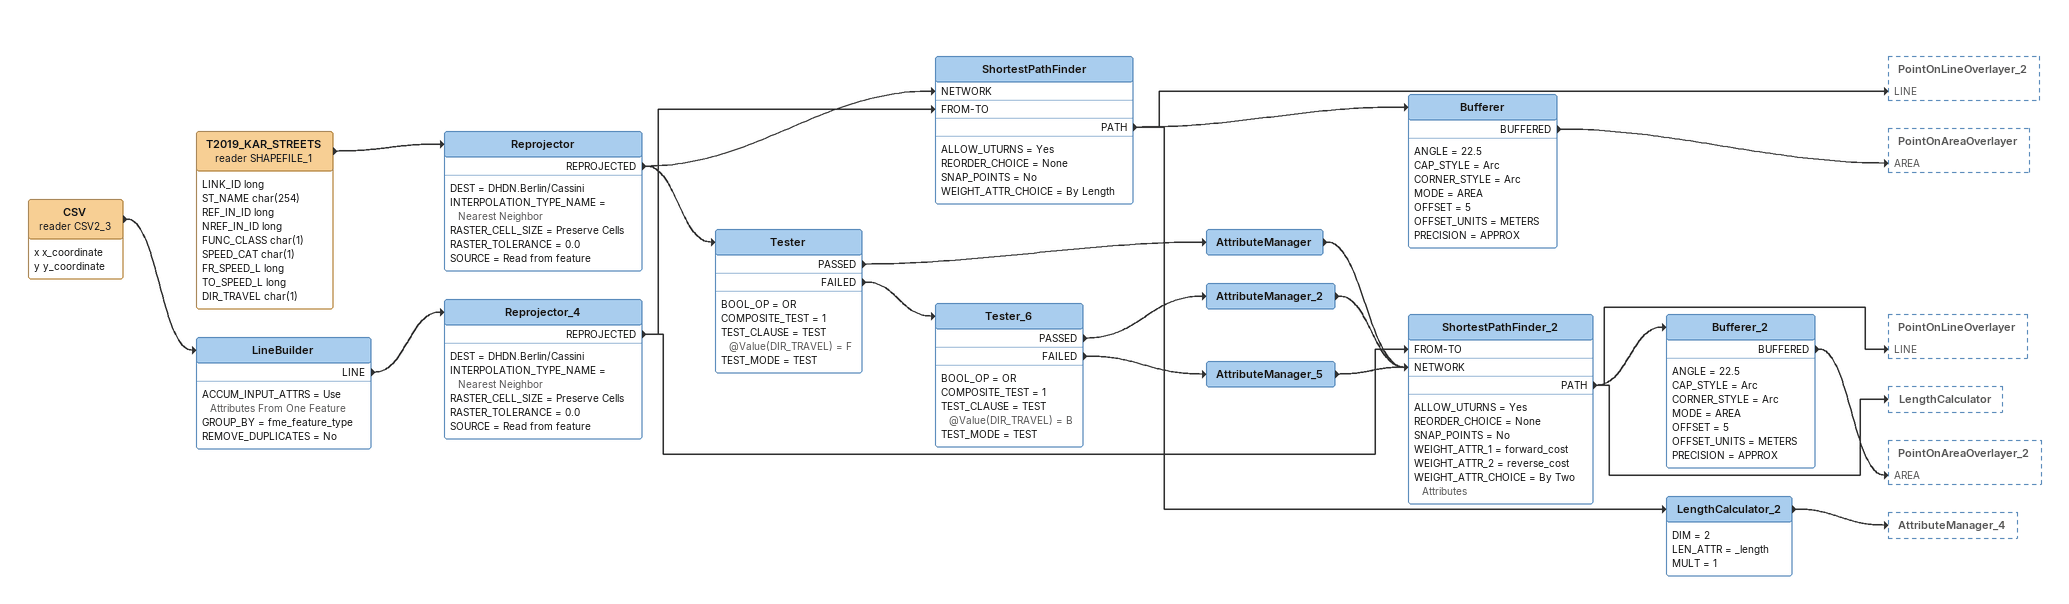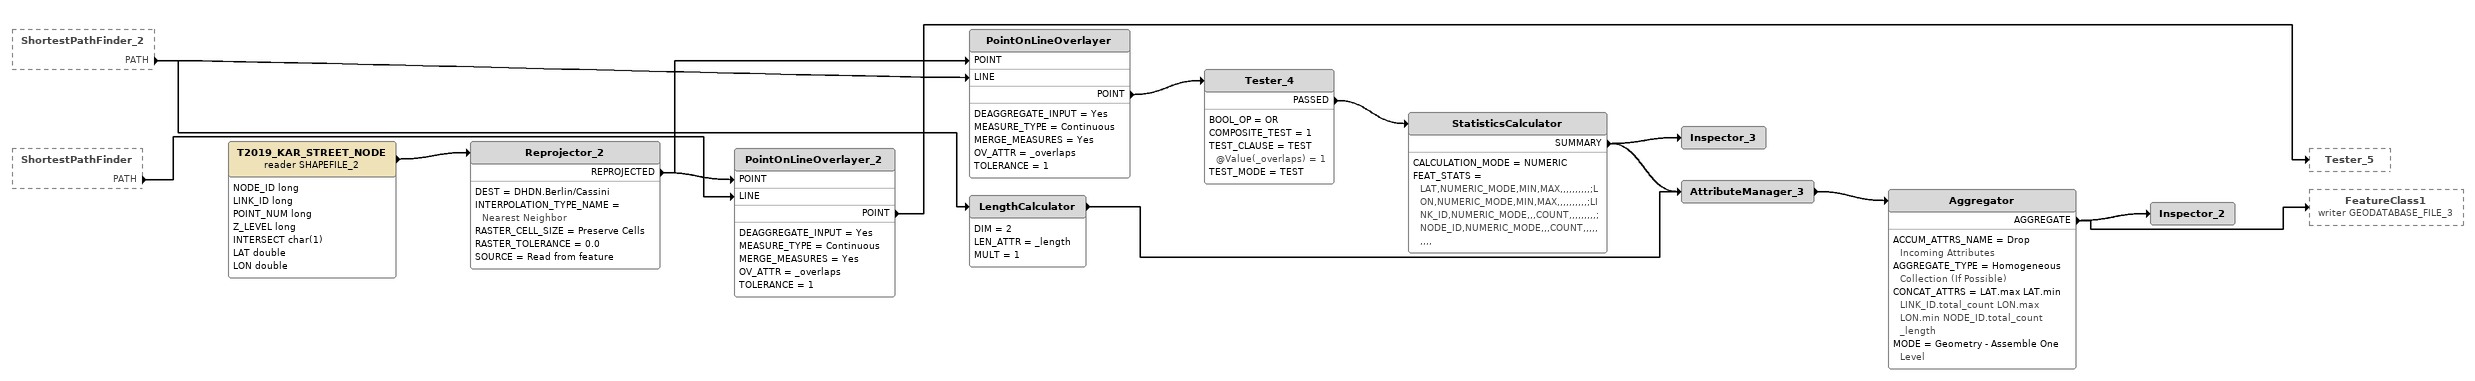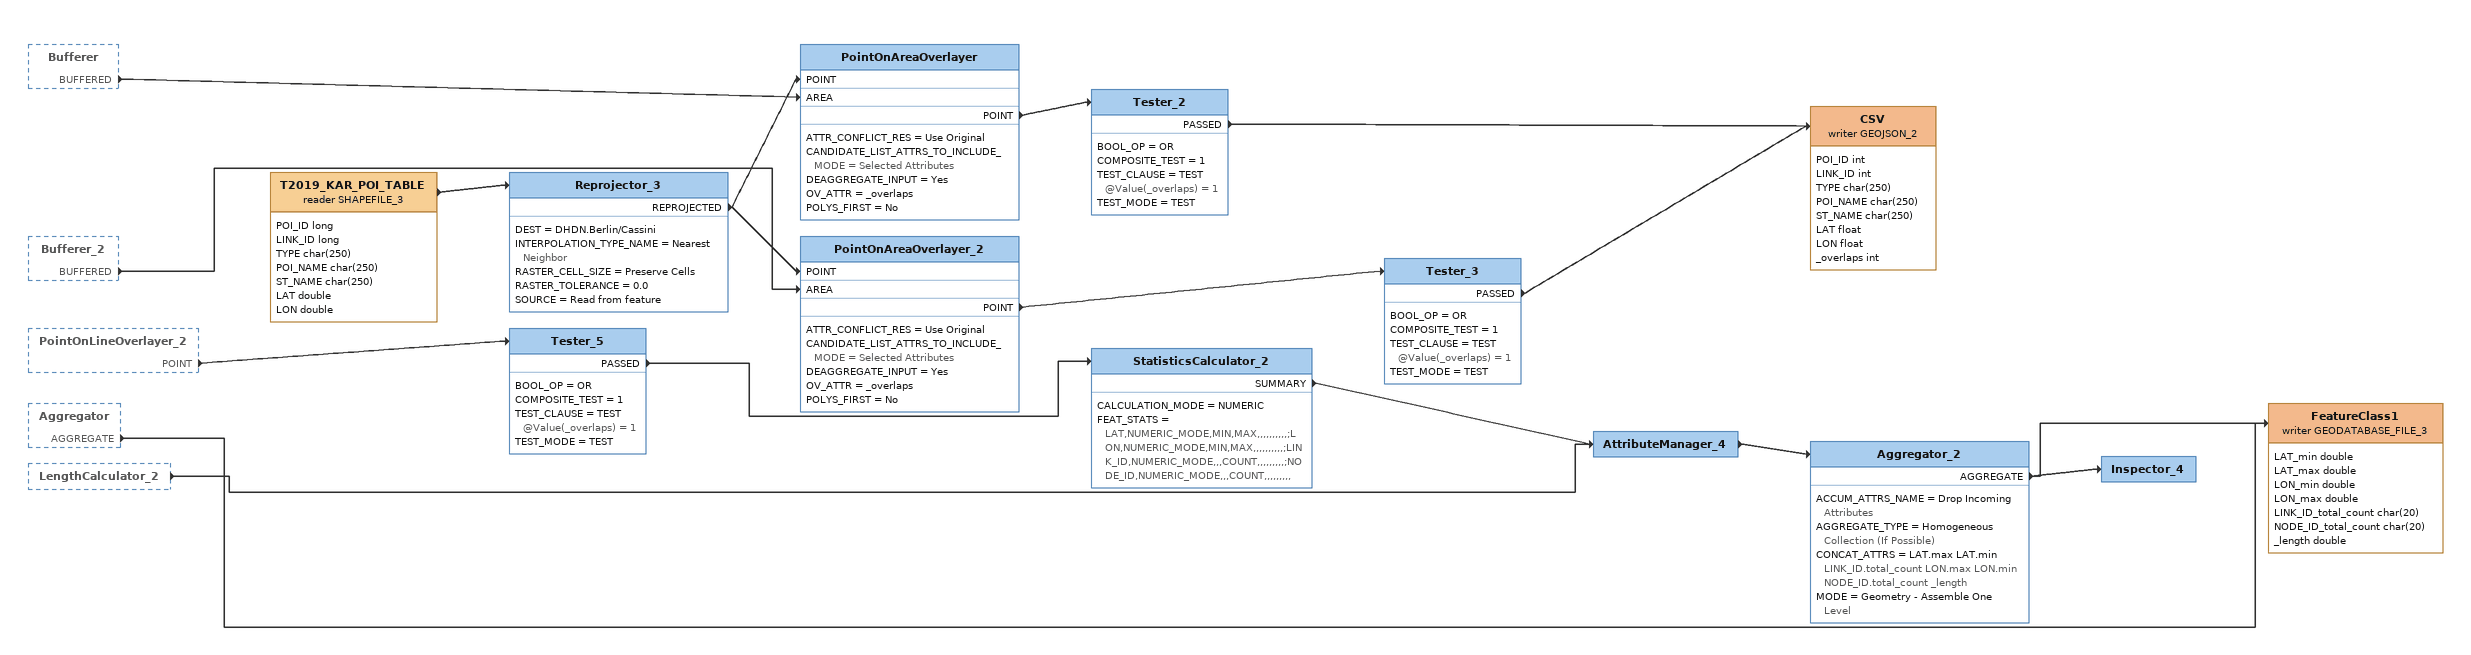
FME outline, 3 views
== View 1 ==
CSV (reader CSV2_3)
    attributes: x x_coordinate, y y_coordinate
    -> LineBuilder
LineBuilder
    ACCUM_INPUT_ATTRS = Use Attributes From One Feature
    GROUP_BY = fme_feature_type
    REMOVE_DUPLICATES = No
    LINE -> Reprojector_4
Reprojector_4
    DEST = DHDN.Berlin/Cassini
    INTERPOLATION_TYPE_NAME = Nearest Neighbor
    RASTER_CELL_SIZE = Preserve Cells
    RASTER_TOLERANCE = 0.0
    SOURCE = Read from feature
    REPROJECTED -> ShortestPathFinder [FROM-TO]
    REPROJECTED -> ShortestPathFinder_2 [FROM-TO]
T2019_KAR_STREETS (reader SHAPEFILE_1)
    attributes: LINK_ID long, ST_NAME char(254), REF_IN_ID long, NREF_IN_ID long, FUNC_CLASS char(1), SPEED_CAT char(1), FR_SPEED_L long, TO_SPEED_L long, DIR_TRAVEL char(1)
    -> Reprojector
Reprojector
    DEST = DHDN.Berlin/Cassini
    INTERPOLATION_TYPE_NAME = Nearest Neighbor
    RASTER_CELL_SIZE = Preserve Cells
    RASTER_TOLERANCE = 0.0
    SOURCE = Read from feature
    REPROJECTED -> ShortestPathFinder [NETWORK]
    REPROJECTED -> Tester
ShortestPathFinder
    ALLOW_UTURNS = Yes
    REORDER_CHOICE = None
    SNAP_POINTS = No
    WEIGHT_ATTR_CHOICE = By Length
    PATH -> Bufferer
    PATH -> PointOnLineOverlayer_2 [LINE]
    PATH -> LengthCalculator_2
Bufferer
    ANGLE = 22.5
    CAP_STYLE = Arc
    CORNER_STYLE = Arc
    MODE = AREA
    OFFSET = 5
    OFFSET_UNITS = METERS
    PRECISION = APPROX
    BUFFERED -> PointOnAreaOverlayer [AREA]
LengthCalculator_2
    DIM = 2
    LEN_ATTR = _length
    MULT = 1
    -> AttributeManager_4
Tester
    BOOL_OP = OR
    COMPOSITE_TEST = 1
    TEST_CLAUSE = TEST @Value(DIR_TRAVEL) = F
    TEST_MODE = TEST
    PASSED -> AttributeManager
    FAILED -> Tester_6
AttributeManager
    -> ShortestPathFinder_2 [NETWORK]
Tester_6
    BOOL_OP = OR
    COMPOSITE_TEST = 1
    TEST_CLAUSE = TEST @Value(DIR_TRAVEL) = B
    TEST_MODE = TEST
    PASSED -> AttributeManager_2
    FAILED -> AttributeManager_5
AttributeManager_2
    -> ShortestPathFinder_2 [NETWORK]
AttributeManager_5
    -> ShortestPathFinder_2 [NETWORK]
ShortestPathFinder_2
    ALLOW_UTURNS = Yes
    REORDER_CHOICE = None
    SNAP_POINTS = No
    WEIGHT_ATTR_1 = forward_cost
    WEIGHT_ATTR_2 = reverse_cost
    WEIGHT_ATTR_CHOICE = By Two Attributes
    PATH -> Bufferer_2
    PATH -> PointOnLineOverlayer [LINE]
    PATH -> LengthCalculator
Bufferer_2
    ANGLE = 22.5
    CAP_STYLE = Arc
    CORNER_STYLE = Arc
    MODE = AREA
    OFFSET = 5
    OFFSET_UNITS = METERS
    PRECISION = APPROX
    BUFFERED -> PointOnAreaOverlayer_2 [AREA]

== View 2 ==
ShortestPathFinder_2 [outside]
    PATH -> PointOnLineOverlayer [LINE]
    PATH -> LengthCalculator
ShortestPathFinder [outside]
    PATH -> PointOnLineOverlayer_2 [LINE]
LengthCalculator
    DIM = 2
    LEN_ATTR = _length
    MULT = 1
    -> AttributeManager_3
T2019_KAR_STREET_NODE (reader SHAPEFILE_2)
    attributes: NODE_ID long, LINK_ID long, POINT_NUM long, Z_LEVEL long, INTERSECT char(1), LAT double, LON double
    -> Reprojector_2
Reprojector_2
    DEST = DHDN.Berlin/Cassini
    INTERPOLATION_TYPE_NAME = Nearest Neighbor
    RASTER_CELL_SIZE = Preserve Cells
    RASTER_TOLERANCE = 0.0
    SOURCE = Read from feature
    REPROJECTED -> PointOnLineOverlayer [POINT]
    REPROJECTED -> PointOnLineOverlayer_2 [POINT]
PointOnLineOverlayer
    DEAGGREGATE_INPUT = Yes
    MEASURE_TYPE = Continuous
    MERGE_MEASURES = Yes
    OV_ATTR = _overlaps
    TOLERANCE = 1
    POINT -> Tester_4
Tester_4
    BOOL_OP = OR
    COMPOSITE_TEST = 1
    TEST_CLAUSE = TEST @Value(_overlaps) = 1
    TEST_MODE = TEST
    PASSED -> StatisticsCalculator
StatisticsCalculator
    CALCULATION_MODE = NUMERIC
    FEAT_STATS = LAT,NUMERIC_MODE,MIN,MAX,,,,,,,,,,;LON,NUMERIC_MODE,MIN,MAX,,,,,,,,,,;LINK_ID,NUMERIC_MODE,,,COUNT,,,,,,,,,;NODE_ID,NUMERIC_MODE,,,COUNT,,,,,,,,,
    SUMMARY -> Inspector_3
    SUMMARY -> AttributeManager_3
Inspector_3
AttributeManager_3
    -> Aggregator
Aggregator
    ACCUM_ATTRS_NAME = Drop Incoming Attributes
    AGGREGATE_TYPE = Homogeneous Collection (If Possible)
    CONCAT_ATTRS = LAT.max LAT.min LINK_ID.total_count LON.max LON.min NODE_ID.total_count _length
    MODE = Geometry - Assemble One Level
    AGGREGATE -> Inspector_2
    AGGREGATE -> FeatureClass1 (writer GEODATABASE_FILE_3)
Inspector_2
PointOnLineOverlayer_2
    DEAGGREGATE_INPUT = Yes
    MEASURE_TYPE = Continuous
    MERGE_MEASURES = Yes
    OV_ATTR = _overlaps
    TOLERANCE = 1
    POINT -> Tester_5

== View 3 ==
Bufferer [outside]
    BUFFERED -> PointOnAreaOverlayer [AREA]
Bufferer_2 [outside]
    BUFFERED -> PointOnAreaOverlayer_2 [AREA]
PointOnLineOverlayer_2 [outside]
    POINT -> Tester_5
Aggregator [outside]
    AGGREGATE -> FeatureClass1 (writer GEODATABASE_FILE_3)
LengthCalculator_2 [outside]
    -> AttributeManager_4
Tester_5
    BOOL_OP = OR
    COMPOSITE_TEST = 1
    TEST_CLAUSE = TEST @Value(_overlaps) = 1
    TEST_MODE = TEST
    PASSED -> StatisticsCalculator_2
StatisticsCalculator_2
    CALCULATION_MODE = NUMERIC
    FEAT_STATS = LAT,NUMERIC_MODE,MIN,MAX,,,,,,,,,,;LON,NUMERIC_MODE,MIN,MAX,,,,,,,,,,;LINK_ID,NUMERIC_MODE,,,COUNT,,,,,,,,,;NODE_ID,NUMERIC_MODE,,,COUNT,,,,,,,,,
    SUMMARY -> AttributeManager_4
AttributeManager_4
    -> Aggregator_2
Aggregator_2
    ACCUM_ATTRS_NAME = Drop Incoming Attributes
    AGGREGATE_TYPE = Homogeneous Collection (If Possible)
    CONCAT_ATTRS = LAT.max LAT.min LINK_ID.total_count LON.max LON.min NODE_ID.total_count _length
    MODE = Geometry - Assemble One Level
    AGGREGATE -> Inspector_4
    AGGREGATE -> FeatureClass1 (writer GEODATABASE_FILE_3)
FeatureClass1 (writer GEODATABASE_FILE_3)
    attributes: LAT_min double, LAT_max double, LON_min double, LON_max double, LINK_ID_total_count char(20), NODE_ID_total_count char(20), _length double
Inspector_4
T2019_KAR_POI_TABLE (reader SHAPEFILE_3)
    attributes: POI_ID long, LINK_ID long, TYPE char(250), POI_NAME char(250), ST_NAME char(250), LAT double, LON double
    -> Reprojector_3
Reprojector_3
    DEST = DHDN.Berlin/Cassini
    INTERPOLATION_TYPE_NAME = Nearest Neighbor
    RASTER_CELL_SIZE = Preserve Cells
    RASTER_TOLERANCE = 0.0
    SOURCE = Read from feature
    REPROJECTED -> PointOnAreaOverlayer [POINT]
    REPROJECTED -> PointOnAreaOverlayer_2 [POINT]
PointOnAreaOverlayer
    ATTR_CONFLICT_RES = Use Original
    CANDIDATE_LIST_ATTRS_TO_INCLUDE_MODE = Selected Attributes
    DEAGGREGATE_INPUT = Yes
    OV_ATTR = _overlaps
    POLYS_FIRST = No
    POINT -> Tester_2
Tester_2
    BOOL_OP = OR
    COMPOSITE_TEST = 1
    TEST_CLAUSE = TEST @Value(_overlaps) = 1
    TEST_MODE = TEST
    PASSED -> CSV (writer GEOJSON_2)
PointOnAreaOverlayer_2
    ATTR_CONFLICT_RES = Use Original
    CANDIDATE_LIST_ATTRS_TO_INCLUDE_MODE = Selected Attributes
    DEAGGREGATE_INPUT = Yes
    OV_ATTR = _overlaps
    POLYS_FIRST = No
    POINT -> Tester_3
Tester_3
    BOOL_OP = OR
    COMPOSITE_TEST = 1
    TEST_CLAUSE = TEST @Value(_overlaps) = 1
    TEST_MODE = TEST
    PASSED -> CSV (writer GEOJSON_2)
CSV (writer GEOJSON_2)
    attributes: POI_ID int, LINK_ID int, TYPE char(250), POI_NAME char(250), ST_NAME char(250), LAT float, LON float, _overlaps int
